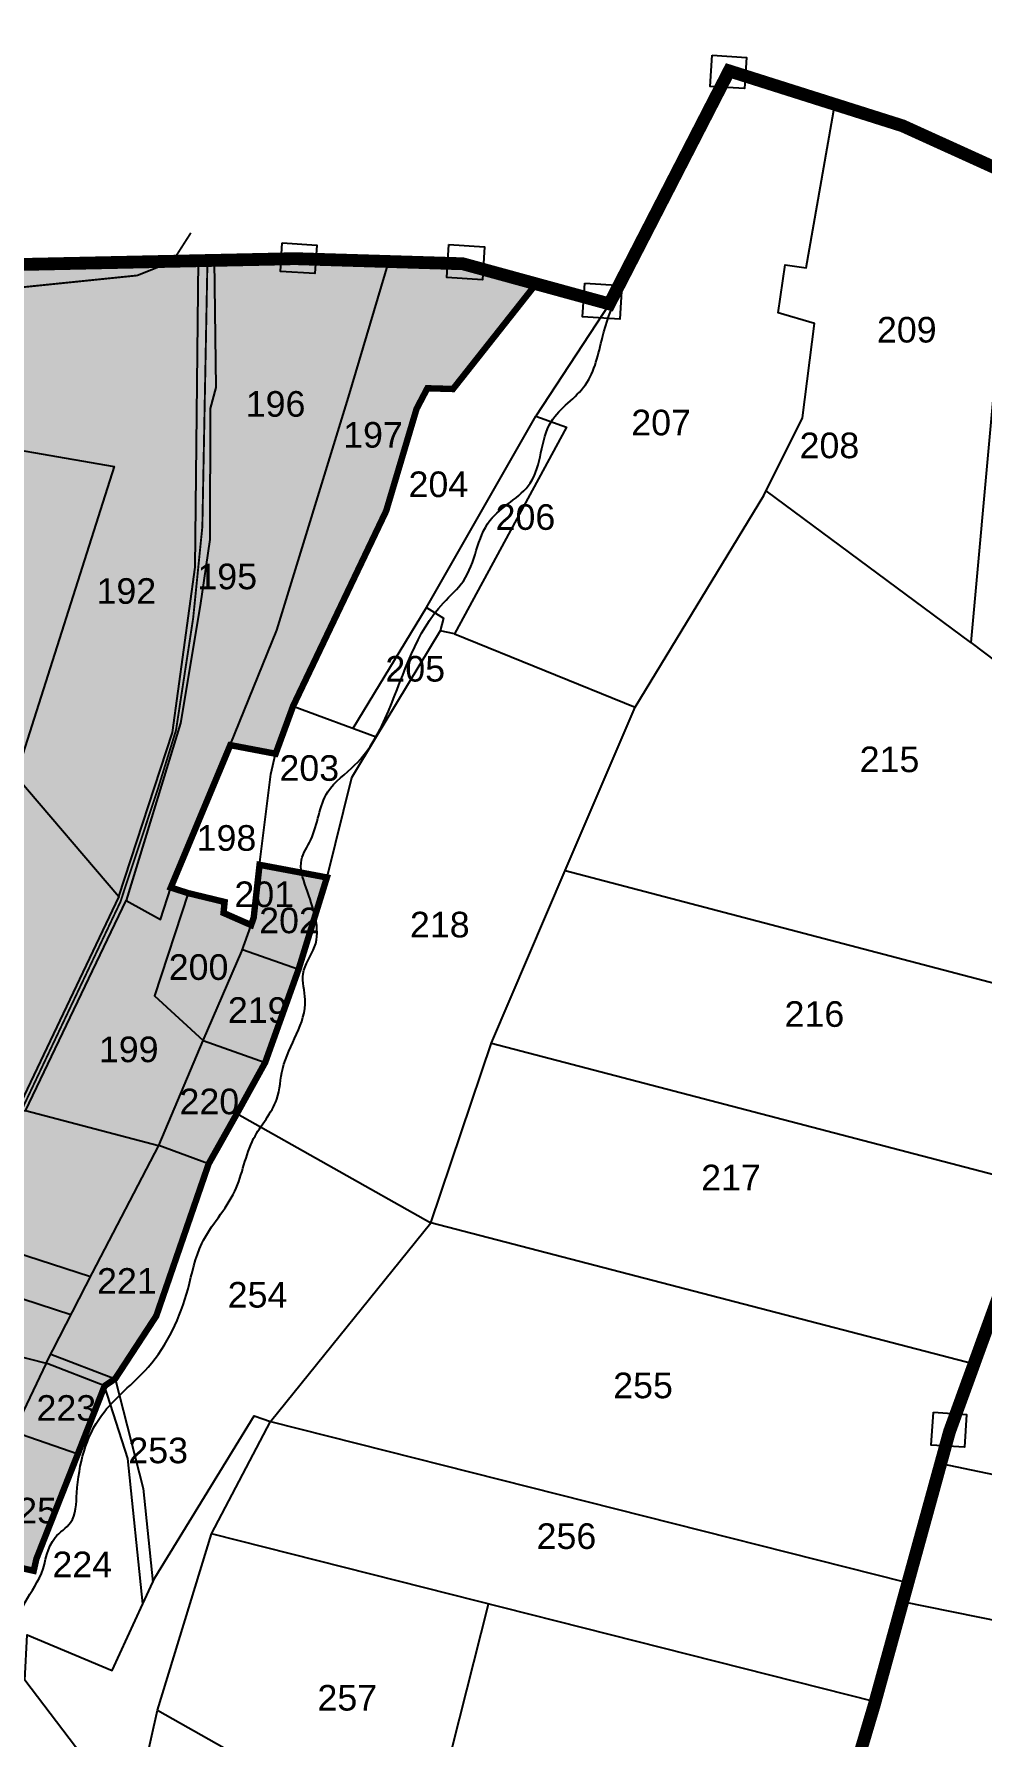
# Model space of a CAD drawing. Header units: inches. Extents: x 201585 to 225365, y 1598878 to 1613111.
# Drawn here: x 205240 to 205832, y 1603345 to 1604409 of the extents above; entities that cross this region are included whole.
import ezdxf

# ---------------------------------------------------------------- set-up
doc = ezdxf.new("R2010")
doc.units = ezdxf.units.IN
doc.header["$LTSCALE"] = 15
doc.header["$MEASUREMENT"] = 0
doc.linetypes.add('DASHED2', pattern=[0.375, 0.25, -0.125])
for name, color, linetype in [('PLOTS', 7, 'Continuous'), ('PLOTS NO', 7, 'Continuous'), ('ROADS', 1, 'Continuous'), ('STREAMS', 4, 'Continuous'), ('VILLAGE BOUNDARY STONES', 1, 'Continuous'), ('VILLAGE BOUNDRY', 5, 'Continuous'), ('WUA13', 3, 'Continuous')]:
    doc.layers.add(name, color=color, linetype=linetype)
doc.styles.get("Standard").update_dxf_attribs({"font": 'arial.ttf'})

msp = doc.modelspace()

# ---------------------------------------------------------------- hatches: boundary and pattern name
at = {"layer": 'PLOTS NO', "true_color": 0xc7c8ca}
h = msp.add_hatch(color=9, dxfattribs=at)
h.dxf.hatch_style = 1
h.paths.add_polyline_path([(204893.4273629122, 1603130.228693168), (204855.4559918479, 1603151.057827633), (204818.7311582448, 1603098.713697439), (204770.7477465023, 1603109.69030539), (204724.991566289, 1603124.459072966), (204755.8559405937, 1603215.561240002), (204707.6228586831, 1603227.205340001), (204680.1378803493, 1603139.325880077), (204599.3108378733, 1603162.844622462), (204572.5378090194, 1603170.63493557), (204574.0405086976, 1603214.715814303), (204588.0266763029, 1603216.936549738), (204600.1463020221, 1603253.151593563), (204651.8466634671, 1603402.635395538), (204662.7991947735, 1603434.302988862), (204695.69072162, 1603529.403880777), (204699.3150526931, 1603539.883087755), (204725.1820211851, 1603601.876001128), (204738.0156679483, 1603606.030620022), (204745.6074440521, 1603610.365835911), (204754.1029796976, 1603620.481413652), (204759.3449320047, 1603629.874418412), (204835.4799231184, 1603788.413459597), (204998.3758976258, 1603831.632075218), (205008.0443570795, 1603876.349882768), (205016.4017883307, 1603915.004024528), (205036.3938641949, 1604007.469820689), (205173.5819111621, 1603971.763060997), (205193.8220609416, 1604032.372592046), (205156.1027829206, 1604038.469264496), (205189.7729577339, 1604156.44320629), (205183.7771577462, 1604157.477793016), (205184.181832266, 1604179.878067964), (205189.7153660163, 1604193.639550668), (205195.2941982444, 1604264.66827613), (205347.8800193525, 1604267.915990386), (205402.5410056845, 1604269.076553842), (205461.2591257867, 1604267.288724005), (205507.4176079557, 1604265.883305857), (205553.1895320375, 1604253.341976932), (205501.2760482963, 1604187.645806538), (205485.2626600716, 1604188.103452987), (205478.5229790641, 1604175.270930643), (205459.5280839678, 1604111.462620932), (205401.3584198895, 1603989.485180662), (205390.4665772599, 1603959.743040066), (205362.1392371243, 1603965.142196143), (205324.9794178368, 1603876.142462317), (205335.7355422556, 1603872.671266097), (205358.5976163193, 1603867.143663288), (205357.9193015677, 1603860.275568307), (205375.1524994338, 1603852.707648437), (205376.7739101362, 1603857.321222404), (205380.4257372726, 1603890.348172433), (205422.4909497093, 1603882.433041346), (205404.8182940031, 1603825.106585393), (205383.9618475936, 1603766.904404412), (205366.2737239483, 1603734.867912544), (205348.6226539045, 1603703.499424489), (205315.907136318, 1603608.487202525), (205290.2726190584, 1603569.277086723), (205283.629457865, 1603564.739818169), (205266.8403337061, 1603522.088232328), (205241.0339516715, 1603456.737333526), (205239.3395095186, 1603449.252038363), (205198.4972268989, 1603458.497483438), (205190.0901139179, 1603397.364301222), (205186.0104106037, 1603367.698321159), (205168.7360421615, 1603343.553144442), (205129.1500536973, 1603326.197254424), (205064.8932214774, 1603324.613605628), (205032.5046413675, 1603326.567520664), (204996.2294847456, 1603293.768482999), (204985.2812559204, 1603283.869383917), (204948.5353745415, 1603250.64472937)])

# ---------------------------------------------------------------- linework, layer by layer
at = {"layer": 'PLOTS'}
for points in [[(205264.3590001858, 1603012.708460748), (205245.9825194016, 1603046.915592092), (205249.8702910742, 1603163.797697312), (205300.3554395459, 1603289.464148132), (205316.7404477215, 1603362.072085155), (205350.3809219144, 1603472.237637308), (205387.3304323173, 1603542.484771691), (205487.4726199972, 1603666.72525016), (205525.353206514, 1603779.204789642), (205571.364909018, 1603886.798179154), (205615.0466572088, 1603988.943222521), (205695.4091751243, 1604121.046117406), (205719.6653403019, 1604169.521310178), (205727.1886614962, 1604228.608457219), (205704.4256314509, 1604235.223804348), (205708.7712678522, 1604265.304804581), (205721.8423336754, 1604263.416499704), (205739.7970406101, 1604365.487257021)], [(205851.3040534116, 1604320.652085464), (205824.7425257908, 1604029.242236393), (205696.9025559717, 1604124.030592649)], [(205292.6010579346, 1603870.583646466), (205325.964670025, 1603972.925866559), (205340.1470378789, 1604076.403173655), (205342.3510054631, 1604267.798598222)], [(205352.0769583131, 1604268.005099901), (205353.1110941404, 1604188.507604748), (205349.5648604631, 1604175.491191656), (205349.3620086995, 1604093.564235263), (205343.3611959783, 1604052.297169826), (205331.01265791, 1603978.758428396), (205297.1724285995, 1603868.153680459)], [(205362.1392371243, 1603965.142196143), (205391.159141, 1604036.960112837), (205436.076081173, 1604182.526727032), (205461.2591257867, 1604267.288724005)], [(205307.4382526439, 1603428.559869507), (205298.0688282743, 1603519.417768569), (205283.629457865, 1603564.739818169), (205247.0425120769, 1603578.888176329), (205276.0005906108, 1603635.436190629), (205317.4359513394, 1603714.979138426), (205345.2076847478, 1603780.671721925), (205369.4513892674, 1603836.48566754), (205376.7739101362, 1603857.321222404), (205380.4257372726, 1603890.348172433), (205387.3724133813, 1603947.046564491), (205390.4665772599, 1603959.743040066), (205401.3584198895, 1603989.485180662), (205459.5280839678, 1604111.462620932), (205470.422298331, 1604150.343082731), (205478.5229790641, 1604175.270930643), (205485.2626600716, 1604188.103452987), (205501.2760482963, 1604187.645806538), (205553.1895320375, 1604253.341976932)], [(205598.9614561194, 1604240.800648007), (205553.1072720806, 1604170.682824039), (205572.1708439967, 1604163.757119277), (205502.2806912328, 1604034.738564508), (205493.2130586023, 1604036.50419001), (205452.6210065206, 1603969.206309678), (205437.8638296204, 1603944.740270783), (205422.4909497093, 1603882.433041346), (205404.8182940031, 1603825.106585393), (205383.9618475936, 1603766.904404412), (205366.2737239483, 1603734.867912544), (205487.4726199972, 1603666.72525016)], [(205484.8115895064, 1604051.145620811), (205553.1072720806, 1604170.682824039)], [(205183.7771577462, 1604157.477793016), (205289.6727083641, 1604139.205313746), (205228.1635485922, 1603945.847730723)], [(205438.8334776933, 1603975.703854718), (205484.8115895064, 1604051.145620811), (205495.4036362222, 1604044.527834601), (205493.2130586023, 1604036.50419001)], [(205502.2806912328, 1604034.738564508), (205615.0466572088, 1603988.943222521)], [(205824.7425257908, 1604029.242236393), (205939.2065794673, 1603942.531408976)], [(205401.3584198895, 1603989.485180662), (205453.3255827072, 1603970.374432043)], [(205324.9794178368, 1603876.142462317), (205362.0020651651, 1603964.813662041), (205390.4665772599, 1603959.743040066)], [(204998.3758976258, 1603831.632075218), (205106.729534935, 1603809.551207753), (205122.1865903614, 1603889.795593595), (205148.2400734218, 1603884.777047718), (205169.3036532521, 1603956.815222279), (205228.1635485922, 1603945.847730723), (205292.6010579346, 1603870.583646466), (205229.298063151, 1603737.518481851), (205234.2332420632, 1603736.721879621)], [(205380.4257372726, 1603890.348172433), (205422.4909497093, 1603882.433041346)], [(205571.364909018, 1603886.798179154), (205906.707446857, 1603798.674392086)], [(205317.3169944216, 1603714.750778307), (205234.2332420632, 1603736.721879621), (205297.1724285995, 1603868.153680459), (205318.562453567, 1603856.258346958), (205324.9794178368, 1603876.142462317), (205335.7355422556, 1603872.671266097), (205358.5976163193, 1603867.143663288), (205357.9193015677, 1603860.275568307), (205375.1524994337, 1603852.707648437)], [(205335.7355422556, 1603872.671266097), (205314.762994262, 1603808.533552822), (205345.2076847478, 1603780.671721925)], [(205369.7639784828, 1603837.375111198), (205404.8182940031, 1603825.106585393)], [(205345.2076847478, 1603780.671721925), (205383.9237290373, 1603766.798030437)], [(205525.2800901263, 1603778.987683774), (205867.1313468718, 1603689.638951923)], [(205365.7550387568, 1603733.928476894), (205348.6226539045, 1603703.499424489), (205315.907136318, 1603608.487202525), (205290.2726190584, 1603569.277086723), (205307.7575717927, 1603500.57521101), (205313.6605411073, 1603442.149302072)], [(205348.6226539045, 1603703.499424489), (205317.4359513394, 1603714.979138426)], [(205091.097961955, 1603692.784656566), (205274.8113212042, 1603633.113839602)], [(205262.5933417764, 1603609.255126926), (205083.1342646682, 1603667.718766524)], [(205826.7624916924, 1603578.419405404), (205487.4726199972, 1603666.72525016)], [(205012.8891247037, 1603437.200347614), (205087.1388559573, 1603426.869049659), (205105.3286993438, 1603490.68075026), (205116.426422395, 1603518.144520949), (205130.2938747726, 1603580.255979221), (205152.5580053208, 1603575.285128774), (205161.8865219317, 1603600.629765963), (205247.0425120769, 1603578.888176329)], [(205249.9933638771, 1603584.650465066), (205290.2726190584, 1603569.277086723)], [(205247.0425120769, 1603578.888176329), (205226.6580950734, 1603535.988845282), (205206.6284027329, 1603494.417417932), (205198.4972268989, 1603458.497483438), (205239.3395095186, 1603449.252038363), (205241.0339516715, 1603456.737333526), (205266.8403337061, 1603522.088232328), (205226.6580950734, 1603535.988845282)], [(205266.8403337061, 1603522.088232328), (205283.629457865, 1603564.739818169)], [(205163.8468126167, 1603174.33562575), (205176.0219738631, 1603197.392225747), (205194.6869283357, 1603239.46344732), (205212.8692848808, 1603243.592584929), (205243.0901831269, 1603238.168184763), (205263.764593232, 1603281.792706749), (205280.5672327507, 1603276.73527884), (205293.1430836886, 1603302.830227283), (205233.8100346878, 1603380.9777136), (205235.2678494185, 1603409.183177365), (205288.4173216785, 1603387.018295182), (205307.4382526439, 1603428.559869507), (205314.9319638975, 1603444.926080161), (205377.0664481074, 1603545.987080147), (205387.3304323173, 1603542.484771691)], [(205387.3304323173, 1603542.484771691), (205782.4020932626, 1603442.470627773)], [(205805.934114166, 1603516.199814782), (205892.7988565877, 1603498.14019277), (205987.7159106098, 1603478.406454198)], [(205764.975627244, 1603367.380698988), (205350.3809219144, 1603472.237637308)], [(205981.8400120335, 1603443.774933766), (205970.0242394556, 1603391.715882499), (205782.1471372153, 1603429.771893654)], [(205464.5679855833, 1603195.254892384), (205523.5443749321, 1603428.442120194)], [(205316.7404477215, 1603362.072085155), (205404.7842939698, 1603312.476173949), (205368.8022374859, 1603219.479266571)]]:
    msp.add_lwpolyline(points, dxfattribs=at)
at = {"layer": 'ROADS', "const_width": 1.188959914341765}
for points in [[(205126.1938356363, 1604262.97484993), (205215.0510637923, 1604249.471031403), (205258.8002705052, 1604253.949912344), (205286.0395110951, 1604256.738564406), (205304.0386422146, 1604258.581248454), (205326.1662081124, 1604267.454962192), (205337.5081315834, 1604285.180191454)], [(205347.8800193525, 1604267.915990386), (205344.6931233, 1604101.538466598), (205338.9717436112, 1604044.58359197), (205328.2332861061, 1603974.413752158), (205320.6518570294, 1603949.883517565), (205316.9810502122, 1603938.006369938), (205293.4459030585, 1603867.055637254), (205232.8023013247, 1603739.263744147), (205209.2768503654, 1603678.444925274), (205192.8251897527, 1603590.109416323), (205150.2922266326, 1603496.249838986), (205068.0377482103, 1603314.628632716), (205059.6970085684, 1603262.010984455), (205044.031608393, 1603157.655260094), (205027.902560411, 1603064.257646845)]]:
    msp.add_lwpolyline(points, dxfattribs=at)
at = {"layer": 'STREAMS'}
msp.add_spline([(205496.058713281, 1602391.829583943), (205468.8732358847, 1602385.670017819), (205436.442173154, 1602366.430503924), (205405.3537190032, 1602362.100030789), (205379.9147175994, 1602347.506510072), (205330.7278951636, 1602330.594528851), (205304.2649276803, 1602304.893364507), (205268.4168185102, 1602283.675327141), (205235.1509911865, 1602244.352294076), (205224.9071826612, 1602233.434248724), (205201.9695588377, 1602220.814945721), (205186.9770331093, 1602196.963424258), (205175.2072612632, 1602185.711602826), (205067.4289918702, 1602182.943861353), (204893.4246921465, 1602230.785981285), (204872.7295310533, 1602252.289983835), (204863.3243497802, 1602284.777463269), (204854.8093486869, 1602308.003277782), (204851.7377765513, 1602319.597263712), (204831.6825937643, 1602400.580136883), (204830.4211092544, 1602414.964115951), (204824.8932364859, 1602430.484196562), (204824.5405981297, 1602452.39647737), (204818.8102650083, 1602468.146079152), (204813.1175605484, 1602500.39796458), (204805.0050080209, 1602506.287829891), (204762.4272581897, 1602523.040455632), (204751.6632363844, 1602529.294518769), (204712.393797613, 1602553.881194683), (204690.8959287123, 1602579.184508118), (204679.0530632829, 1602587.143146778), (204671.5468693939, 1602590.201818802), (204673.2818087663, 1602641.553824454), (204680.6642588766, 1602668.579155349), (204696.6383139167, 1602693.668406555), (204703.3088536385, 1602709.210370626), (204712.5676380468, 1602724.151688252), (204719.3106797897, 1602747.779841961), (204725.6552357791, 1602765.091746198), (204733.9783488083, 1602833.674342625), (204727.5025290653, 1602894.656775172), (204724.8493718581, 1602908.65076418), (204742.5868009597, 1602926.064505846), (204763.4563068089, 1602947.922998513), (204760.9378369747, 1602974.719050673), (204776.7865703432, 1602988.443077178), (204798.0616914782, 1603024.695454347), (204827.0770640913, 1603051.304846867), (204834.0197015453, 1603070.656726495), (204855.4249608553, 1603131.834650258), (204882.638438868, 1603182.126700858), (204923.6272011316, 1603242.780032806), (204930.1206598232, 1603255.78150753), (204976.875823665, 1603299.424909912), (205010.6396432048, 1603306.797767338), (205052.6167739528, 1603305.413763098), (205086.9865748564, 1603301.937068302), (205145.1836895221, 1603314.007427793), (205168.7653770943, 1603330.427891918), (205206.8177989403, 1603362.274371), (205222.1911859041, 1603380.818441295), (205232.8133577232, 1603426.953779946), (205244.1373079155, 1603447.649936634), (205252.6894612043, 1603469.974118869), (205262.3589977848, 1603479.40761977), (205266.323565996, 1603497.98927686), (205281.7162341102, 1603546.375394977), (205310.9037240656, 1603576.549171438), (205335.7442701017, 1603625.341827773), (205344.336813652, 1603653.763126532), (205365.006458182, 1603686.428443107), (205376.742659014, 1603719.299830928), (205391.1466611936, 1603743.889331525), (205394.9087758173, 1603763.079123254), (205408.9326516166, 1603806.149645388), (205407.6949237582, 1603822.290064942), (205414.814545042, 1603839.030324631), (205409.4893787425, 1603876.002017538), (205406.6395930096, 1603893.550799084), (205412.3650084855, 1603905.898542245), (205423.0527722196, 1603935.886367953), (205439.9828891997, 1603952.791900007), (205460.9428974611, 1603986.426199774), (205495.3069264027, 1604054.128949474), (205507.8012360024, 1604067.666497246), (205524.3001307551, 1604105.413321926), (205549.5372249315, 1604128.84046627), (205562.6390580387, 1604167.219971658), (205584.0557456046, 1604190.235616328), (205594.6735183881, 1604220.106935946), (205614.3170592281, 1604270.688773906)], degree=3, dxfattribs=at)
msp.add_open_spline([(205448.3270351906, 1602190.726464207), (205452.0027348263, 1602194.719750821), (205463.5319062099, 1602208.65276455), (205452.3104573193, 1602246.696244447), (205484.7560526112, 1602301.129298939), (205559.3697628123, 1602300.705448553), (205635.8598871306, 1602290.3207477), (205719.4646195556, 1602311.325438209), (205783.5910651178, 1602362.783539998), (205859.2756241425, 1602377.004148165), (205920.7901906876, 1602408.325843245), (205960.5235169108, 1602478.818093646), (205994.3229484371, 1602537.991405265), (206044.9957602834, 1602604.035586924), (206131.8455239866, 1602631.727133951), (206231.330363171, 1602654.232553376), (206360.3271246383, 1602676.188203039), (206488.9577635803, 1602698.045351088), (206607.3797664412, 1602760.542587584), (206696.7277872088, 1602856.967346821), (206786.954184417, 1602961.65224581), (206881.3915516448, 1603070.862962767), (206985.0221811951, 1603112.09101018), (207089.2821893083, 1603132.201563128), (207213.8697682898, 1603071.971752587), (207361.9124842743, 1603067.538537239), (207523.409172809, 1603084.413465916), (207656.3286518122, 1603085.533729807), (207769.0645143819, 1603034.806590768), (207854.4829238972, 1603086.08322522), (207959.6004734125, 1603064.790914687), (208082.6064995837, 1603067.732734897), (208222.3671876871, 1603053.953999596), (208288.7149779451, 1603180.323107638), (208409.5791056469, 1603276.799739902), (208495.8059894142, 1603455.498856743), (208631.1210638128, 1603634.19407012), (208811.6194437464, 1603720.93843937), (208886.6306349047, 1603841.013470472), (208958.9820130529, 1603908.286300385), (208965.7125292119, 1603963.620438449), (208969.555855103, 1603995.217885131)], degree=3, knots=[333.1295536597738, 333.1295536597738, 333.1295536597738, 333.1295536597738, 372.4538094970461, 467.5071482613255, 599.4052916204869, 786.9887876690644, 975.9527133204247, 1197.515018846745, 1412.322573518049, 1583.136286596054, 1775.938495657239, 1908.10944465004, 2183.816928580964, 2299.158117184347, 2525.395718640223, 2841.553805291215, 3082.627636213262, 3513.692638503636, 3824.000790289451, 4073.876202550692, 4501.317874829389, 4880.693028215321, 5138.76332354254, 5333.031684294827, 5664.060903555099, 6140.364685763927, 6437.295502727653, 6893.146746525593, 7151.617955626226, 7284.482061294932, 7604.742426270531, 7909.640969246461, 8261.36190799485, 8524.583983729191, 8893.318894118625, 9433.773009351056, 9995.419481362638, 10564.19140752127, 10882.40373175972, 11056.52059233005, 11288.29881827751, 11288.29881827751, 11288.29881827751, 11288.29881827751], dxfattribs=at)
at = {"layer": 'VILLAGE BOUNDARY STONES'}
for points in [[(205663.1789571494, 1604396.170481121), (205684.5810100075, 1604394.820093239), (205683.3492581808, 1604375.298281717), (205661.9472053227, 1604376.648669598)], [(205394.6476141664, 1604278.903342918), (205416.1460645668, 1604277.546872719), (205415.0242686946, 1604259.767733198), (205393.5258182942, 1604261.124203396)], [(205498.6524356124, 1604277.858805485), (205521.0508362027, 1604276.445551863), (205519.7556241419, 1604255.917970589), (205497.3572235516, 1604257.331224211)], [(205583.5983598034, 1604253.686664046), (205606.7880835023, 1604252.223480955), (205605.4633994294, 1604231.228803101), (205582.2736757304, 1604232.691986192)], [(205801.3777547151, 1603548.257619669), (205822.0469944155, 1603546.953469502), (205820.7507621161, 1603526.409718651), (205800.0815224157, 1603527.713868818)]]:
    msp.add_lwpolyline(points, close=True, dxfattribs=at)
at = {"layer": 'VILLAGE BOUNDRY', "linetype": 'DASHED2', "ltscale": 8, "const_width": 8}
for points in [[(205851.3040534116, 1604320.652085464), (205782.097376219, 1604352.087395878), (205673.7679415604, 1604386.403893875), (205598.9614561194, 1604240.800648007), (205507.4176079557, 1604265.883305857), (205402.5410056845, 1604269.076553842), (205197.7396497988, 1604264.728206231), (205054.6480214738, 1604261.221493628), (204973.4237430613, 1604273.238831759), (204834.9653611353, 1604354.635743), (204686.5202558798, 1604527.478922409), (204704.6890606834, 1604582.692776857), (204654.4370913625, 1604629.218426177), (204587.2475413207, 1604662.024458476), (204602.5354929684, 1604737.636267367), (204305.9482432425, 1604907.627978987), (204339.6232101913, 1605006.645809254), (204253.072585402, 1605032.116121824), (203951.5772935749, 1605152.441972699)], [(205437.4516550789, 1602144.309366627), (205465.7637439218, 1602265.14790073), (205501.0992654199, 1602412.907196589), (205551.2471899982, 1602636.916141692), (205642.9806132666, 1602956.78802315), (205764.3844841461, 1603365.232831727), (205811.4396525708, 1603536.203711872), (205906.707446857, 1603798.674392086)]]:
    msp.add_lwpolyline(points, dxfattribs=at)
at = {"layer": 'WUA13', "color": 17, "const_width": 4}
msp.add_lwpolyline([(205195.2941982444, 1604264.66827613), (205347.8800193525, 1604267.915990386), (205402.5410056845, 1604269.076553842), (205461.2591257867, 1604267.288724005), (205507.4176079557, 1604265.883305857), (205553.1895320375, 1604253.341976932), (205501.2760482963, 1604187.645806538), (205485.2626600716, 1604188.103452987), (205478.5229790641, 1604175.270930643), (205459.5280839678, 1604111.462620932), (205401.3584198895, 1603989.485180662), (205390.4665772599, 1603959.743040066), (205362.1392371243, 1603965.142196143), (205324.9794178368, 1603876.142462317), (205335.7355422556, 1603872.671266097), (205358.5976163193, 1603867.143663288), (205357.9193015677, 1603860.275568307), (205375.1524994338, 1603852.707648437), (205376.7739101362, 1603857.321222404), (205380.4257372726, 1603890.348172433), (205422.4909497093, 1603882.433041346), (205404.8182940031, 1603825.106585393), (205383.9618475936, 1603766.904404412), (205366.2737239483, 1603734.867912544), (205348.6226539045, 1603703.499424489), (205315.907136318, 1603608.487202525), (205290.2726190584, 1603569.277086723), (205283.629457865, 1603564.739818169), (205266.8403337061, 1603522.088232328), (205241.0339516715, 1603456.737333526), (205239.3395095186, 1603449.252038363), (205198.4972268989, 1603458.497483438)], dxfattribs=at)

# ---------------------------------------------------------------- texts
at = {"layer": 'PLOTS NO'}
for s, p in [('209', (205766.1181511029, 1604216.680445324)), ('196', (205371.7981200323, 1604170.327980219)), ('197', (205432.6638042623, 1604150.987837521)), ('207', (205612.630197712, 1604158.691755877)), ('208', (205717.7653249942, 1604144.396663636)), ('204', (205473.4962351419, 1604120.106389779)), ('206', (205527.8752883606, 1604099.628305507)), ('195', (205341.6071369608, 1604062.528271711)), ('192', (205278.5872160931, 1604053.427693737)), ('205', (205459.0393410474, 1604004.829884124)), ('215', (205755.3256960449, 1603948.239158771)), ('203', (205392.8422698137, 1603942.826616955)), ('198', (205341.1107020026, 1603899.133229919)), ('201', (205364.7150391198, 1603863.936906157)), ('202', (205380.191083255, 1603847.583921254)), ('218', (205474.3673054881, 1603844.999812466)), ('200', (205323.6841714109, 1603818.438534587)), ('219', (205360.6482052668, 1603791.613068237)), ('216', (205708.3908241844, 1603789.118557725)), ('199', (205280.0695404239, 1603767.035198388)), ('220', (205330.4240500237, 1603734.478246318)), ('217', (205656.3022372986, 1603686.971347263)), ('221    ', (205278.9225070737, 1603622.336938114)), ('254', (205360.5190739046, 1603613.680765426)), ('255', (205601.3485726336, 1603557.05731301)), ('223', (205241.0780829698, 1603542.976299406)), ('253', (205298.4573202688, 1603516.445337201)), ('225', (205216.6000033479, 1603478.864615374)), ('256', (205553.4803480663, 1603462.89507909)), ('224', (205251.0493324643, 1603445.240982157)), ('257', (205416.5989786167, 1603361.90183485))]:
    msp.add_text(s, height=16, dxfattribs=at).set_placement(p)

doc.saveas('drawing.dxf')
